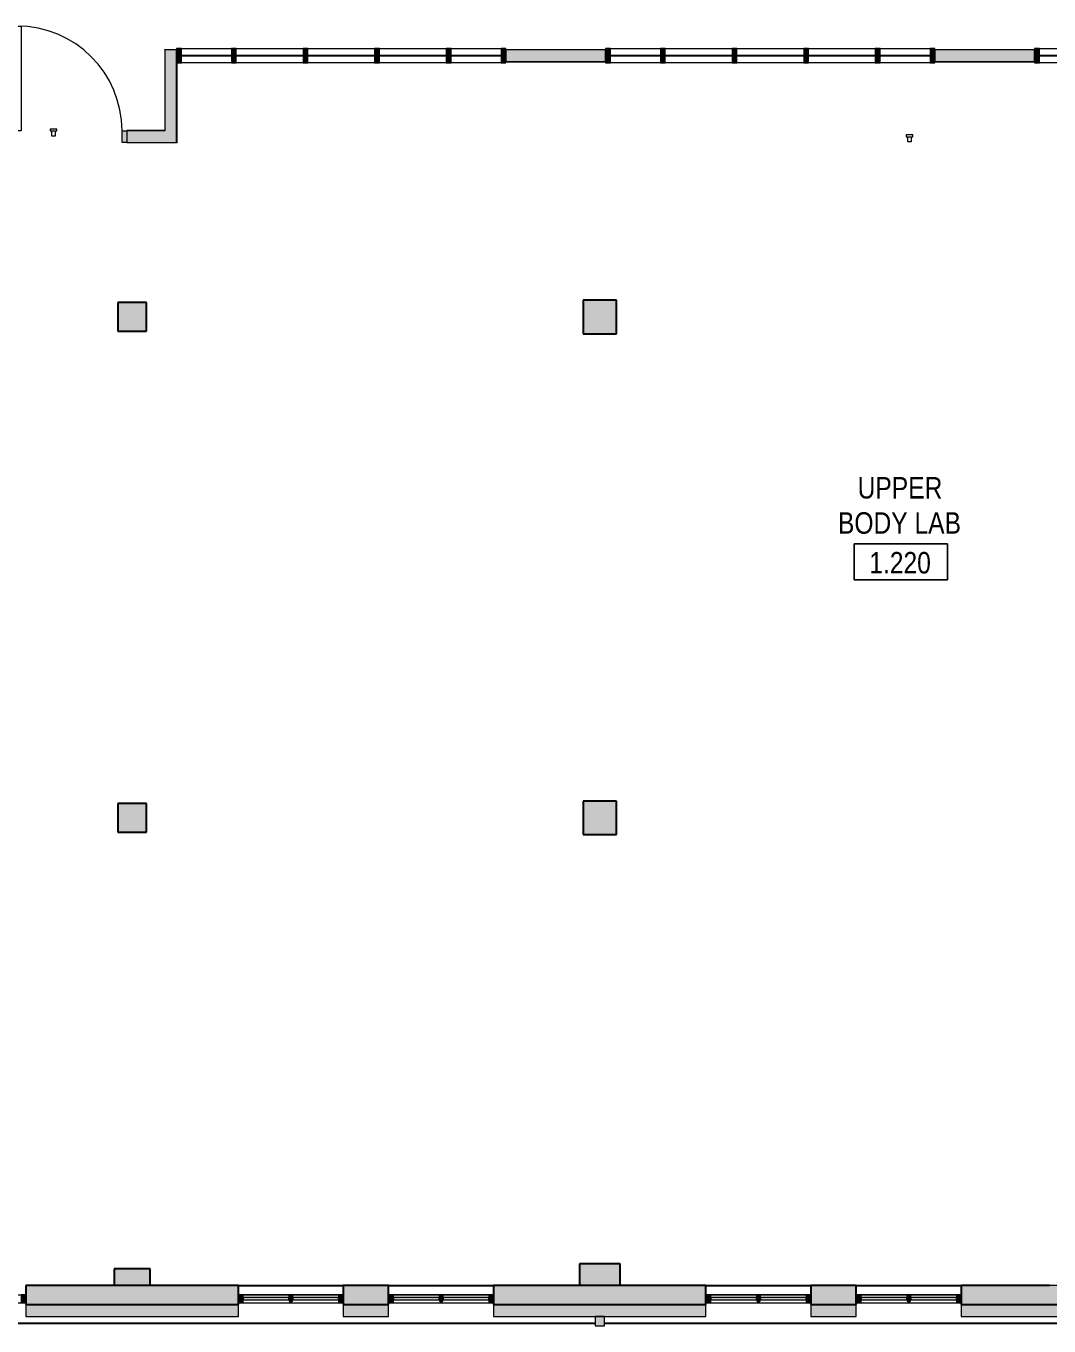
# Model space of a CAD drawing. Header units: inches. Extents: x -3640 to -1418, y -3630 to 137.
# Drawn here: x -2853 to -2424, y -3454 to -2909 of the extents above; entities that cross this region are included whole.
import ezdxf

# ---------------------------------------------------------------- set-up
doc = ezdxf.new("R2010")
doc.units = ezdxf.units.IN
doc.header["$MEASUREMENT"] = 0
for name, color, linetype, lineweight in [('A-AREA-IDEN', 2, 'Continuous', 9), ('A-DOOR', 31, 'Continuous', 13), ('A-DOOR-FRAM', 31, 'Continuous', 13), ('A-GENM', 13, 'Continuous', 9), ('A-GLAZ-CURT', 52, 'Continuous', 13), ('A-GLAZ-CWMG', 51, 'Continuous', 13), ('A-WALL', 113, 'Continuous', 13), ('A-WALL-PATT', 111, 'Continuous', 13), ('E-SERT', 181, 'Continuous', 13), ('I-WALL', 2, 'Continuous', 13), ('L-SITE-WALL', 31, 'Continuous', 13), ('Q-CASE', 31, 'Continuous', 13), ('S-COLS', 52, 'Continuous', 13)]:
    doc.layers.add(name, color=color, linetype=linetype, lineweight=lineweight)
doc.styles.add('Arial Narrow', font='ARIALN.TTF', dxfattribs={"height": 9})

# ---------------------------------------------------------------- blocks, each defined once
blk = doc.blocks.new('15830016-STRUCT_MARTINEZ-MOORE_CENTRAL_v2018_rvt-1-DIMENSION PLAN - LEVEL 1 _567_ - 2__ - CAD')
at = {"layer": 'A-WALL-PATT', "lineweight": 20}
h = blk.add_hatch(color=10, dxfattribs=at)
h.paths.add_polyline_path([(-3471.4, -3444.64), (-3351.9, -3444.64), (-3351.9, -3436.64), (-3471.4, -3436.64)], flags=0)
h.paths.add_polyline_path([(-3515.4, -3444.64), (-3515.4, -3436.64), (-3585.4, -3436.64), (-3585.4, -3444.64)], flags=0)
h.paths.add_polyline_path([(-3244.9, -3444.64), (-3155.9, -3444.64), (-3155.9, -3436.64), (-3244.9, -3436.64)], flags=0)
h.paths.add_polyline_path([(-3048.9, -3444.64), (-2959.9, -3444.64), (-2959.9, -3436.64), (-3048.9, -3436.64)], flags=0)
h.paths.add_polyline_path([(-2223.68, -3444.64), (-2175.9, -3444.64), (-2175.9, -3436.64), (-2264.9, -3436.64), (-2264.9, -3444.64)], flags=0)
h.paths.add_polyline_path([(-2852.9, -3444.64), (-2763.9, -3444.64), (-2763.9, -3436.64), (-2852.9, -3436.64)], flags=0)
h.paths.add_polyline_path([(-2308.9, -3444.64), (-2308.9, -3436.64), (-2327.9, -3436.64), (-2327.9, -3444.64)], flags=0)
h.paths.add_polyline_path([(-2896.9, -3444.64), (-2896.9, -3436.64), (-2915.9, -3436.64), (-2915.9, -3444.64)], flags=0)
h.paths.add_polyline_path([(-2371.9, -3444.64), (-2371.9, -3436.64), (-2460.9, -3436.64), (-2460.9, -3444.64), (-2376.44, -3444.64)], flags=0)
h.paths.add_polyline_path([(-2504.9, -3444.64), (-2504.9, -3436.64), (-2523.9, -3436.64), (-2523.9, -3444.64)], flags=0)
h.paths.add_polyline_path([(-2719.9, -3444.64), (-2700.9, -3444.64), (-2700.9, -3436.64), (-2719.9, -3436.64)], flags=0)
h.paths.add_polyline_path([(-2567.9, -3444.64), (-2567.9, -3436.64), (-2656.9, -3436.64), (-2656.9, -3444.64)], flags=0)
h.paths.add_polyline_path([(-2068.9, -3444.64), (-2024.09, -3444.64), (-2024.09, -3436.64), (-2068.9, -3436.64)], flags=0)
h.paths.add_polyline_path([(-2131.9, -3444.64), (-2112.9, -3444.64), (-2112.9, -3436.64), (-2131.9, -3436.64)], flags=0)
at = {"layer": 'S-COLS', "lineweight": 5}
for points in [[(-2802.4, -3036.58), (-2802.4, -3024.58), (-2814.4, -3024.58), (-2814.4, -3036.58)], [(-2605.4, -3037.58), (-2605.4, -3023.58), (-2619.4, -3023.58), (-2619.4, -3037.58)], [(-2802.4, -3246.58), (-2802.4, -3234.58), (-2814.4, -3234.58), (-2814.4, -3246.58)], [(-2619.4, -3247.58), (-2605.4, -3247.58), (-2605.4, -3233.58), (-2619.4, -3233.58)], [(-2603.9, -3436.64), (-2603.9, -3427.64), (-2620.9, -3427.64), (-2620.9, -3436.64)], [(-2800.9, -3436.64), (-2800.9, -3429.64), (-2815.9, -3429.64), (-2815.9, -3436.64)]]:
    blk.add_hatch(color=50, dxfattribs=at).paths.add_polyline_path(points, flags=0)
at = {"layer": 'A-WALL', "color": 254, "lineweight": 25}
for p, q in [((-2763.9, -3436.64), (-2719.9, -3436.64)), ((-2700.9, -3436.64), (-2656.9, -3436.64)), ((-2567.9, -3436.64), (-2523.9, -3436.64)), ((-2504.9, -3436.64), (-2460.9, -3436.64))]:
    blk.add_line(p, q, dxfattribs=at)
at = {"layer": 'A-WALL', "color": 253, "lineweight": 25}
for p, q in [((-2614.4, -3452.64), (-3048.9, -3452.64)), ((-2026.4, -3452.64), (-2610.4, -3452.64))]:
    blk.add_line(p, q, dxfattribs=at)
at = {"layer": 'L-SITE-WALL', "color": 253, "lineweight": 25}
for p, q in [((-2815.9, -3436.64), (-2852.9, -3436.64)), ((-2852.9, -3436.64), (-2852.9, -3444.64)), ((-2800.9, -3436.64), (-2815.9, -3436.64)), ((-2763.9, -3436.64), (-2800.9, -3436.64)), ((-2763.9, -3444.64), (-2763.9, -3436.64)), ((-2700.9, -3436.64), (-2719.9, -3436.64)), ((-2719.9, -3436.64), (-2719.9, -3444.64)), ((-2700.9, -3444.64), (-2700.9, -3436.64)), ((-2620.9, -3436.64), (-2656.9, -3436.64)), ((-2656.9, -3436.64), (-2656.9, -3444.64)), ((-2603.9, -3436.64), (-2620.9, -3436.64)), ((-2567.9, -3436.64), (-2603.9, -3436.64)), ((-2567.9, -3444.64), (-2567.9, -3436.64)), ((-2504.9, -3436.64), (-2523.9, -3436.64)), ((-2523.9, -3436.64), (-2523.9, -3444.64)), ((-2504.9, -3444.64), (-2504.9, -3436.64)), ((-2423.9, -3436.64), (-2460.9, -3436.64)), ((-2460.9, -3436.64), (-2460.9, -3444.64)), ((-2852.9, -3444.64), (-2763.9, -3444.64)), ((-2719.9, -3444.64), (-2700.9, -3444.64)), ((-2656.9, -3444.64), (-2567.9, -3444.64)), ((-2523.9, -3444.64), (-2504.9, -3444.64)), ((-2460.9, -3444.64), (-2371.9, -3444.64))]:
    blk.add_line(p, q, dxfattribs=at)
at = {"layer": 'S-COLS', "color": 253, "lineweight": 25}
for p, q in [((-2802.4, -3024.58), (-2814.4, -3024.58)), ((-2814.4, -3024.58), (-2814.4, -3036.58)), ((-2802.4, -3036.58), (-2802.4, -3024.58)), ((-2605.4, -3023.58), (-2619.4, -3023.58)), ((-2619.4, -3023.58), (-2619.4, -3037.58)), ((-2605.4, -3037.58), (-2605.4, -3023.58)), ((-2814.4, -3036.58), (-2802.4, -3036.58)), ((-2619.4, -3037.58), (-2605.4, -3037.58)), ((-2802.4, -3234.58), (-2814.4, -3234.58)), ((-2814.4, -3234.58), (-2814.4, -3246.58)), ((-2802.4, -3246.58), (-2802.4, -3234.58)), ((-2605.4, -3233.58), (-2619.4, -3233.58)), ((-2619.4, -3233.58), (-2619.4, -3247.58)), ((-2605.4, -3247.58), (-2605.4, -3233.58)), ((-2814.4, -3246.58), (-2802.4, -3246.58)), ((-2619.4, -3247.58), (-2605.4, -3247.58)), ((-2620.9, -3427.64), (-2620.9, -3436.64)), ((-2603.9, -3427.64), (-2620.9, -3427.64)), ((-2603.9, -3436.64), (-2603.9, -3427.64)), ((-2800.9, -3429.64), (-2815.9, -3429.64)), ((-2815.9, -3429.64), (-2815.9, -3436.64)), ((-2800.9, -3436.64), (-2800.9, -3429.64))]:
    blk.add_line(p, q, dxfattribs=at)
at = {"layer": 'S-COLS', "color": 9}
for p, q in [((-2815.9, -3436.64), (-2800.9, -3436.64)), ((-2620.9, -3436.64), (-2603.9, -3436.64))]:
    blk.add_line(p, q, dxfattribs=at)
blk = doc.blocks.new('SD_Card_Reader-BSALS - Card Reader-2172332-DIMENSION PLAN - LEVEL 1 _567_ - 2__ - CAD')
at = {"layer": 'E-SERT', "color": 53, "lineweight": 9}
for p, q in [((-2840.01, -2951.83), (-2842.76, -2951.83)), ((-2842.76, -2951.83), (-2842.76, -2952.58)), ((-2842.76, -2952.58), (-2840.01, -2952.58)), ((-2842.14, -2954.71), (-2842.14, -2952.58)), ((-2840.64, -2952.58), (-2840.64, -2954.71)), ((-2840.01, -2952.58), (-2840.01, -2951.83)), ((-2840.64, -2954.71), (-2842.14, -2954.71))]:
    blk.add_line(p, q, dxfattribs=at)
blk = doc.blocks.new('15830016-ELEC_BSALS_CENTRAL_v2018_rvt-1-DIMENSION PLAN - LEVEL 1 _567_ - 2__ - CAD')
at = {"color": 250, "lineweight": 9}
for p in [(0, 0), (358.78, -2.44)]:
    blk.add_blockref('SD_Card_Reader-BSALS - Card Reader-2172332-DIMENSION PLAN - LEVEL 1 _567_ - 2__ - CAD', p, dxfattribs=at)
blk = doc.blocks.new('System Panel - Winco Glass-1898336-DIMENSION PLAN - LEVEL 1 _567_ - 2__ - CAD')
at = {"layer": 'A-GLAZ-CURT', "lineweight": 9}
blk.add_hatch(color=90, dxfattribs=at).paths.add_polyline_path([(-9.546875, 0), (-9.546875, -1), (9.546875, -1), (9.546875, 0)], flags=0)
at = {"layer": 'A-GLAZ-CURT', "lineweight": 20}
for p, q in [((9.546875, 0), (-9.546875, 0)), ((-9.546875, 0), (-9.546875, -1)), ((9.546875, -1), (9.546875, 0)), ((-9.546875, -1), (9.546875, -1))]:
    blk.add_line(p, q, dxfattribs=at)
blk = doc.blocks.new('Rectangular Mullion - Winco Accent Full_Right-384064-DIMENSION PLAN - LEVEL 1 _567_ - 2__ - CAD')
at = {"layer": 'A-GLAZ-CWMG', "lineweight": 9}
for p, q in [((-2286.9, -3440.64), (-2286.05, -3440.64)), ((-2286.63, -3443.89), (-2266.96, -3443.89)), ((-2286.05, -3440.64), (-2266.96, -3440.64)), ((-2266.96, -3440.64), (-2264.9, -3440.64)), ((-2265.48, -3443.89), (-2264.9, -3443.89))]:
    blk.add_line(p, q, dxfattribs=at)
blk = doc.blocks.new('Rectangular Mullion - Winco Accent Full_Right-384066-DIMENSION PLAN - LEVEL 1 _567_ - 2__ - CAD')
at = {"layer": 'A-GLAZ-CWMG', "lineweight": 9}
for p, q in [((-2308.9, -3440.64), (-2306.83, -3440.64)), ((-2308.9, -3443.89), (-2308.31, -3443.89)), ((-2306.83, -3440.64), (-2287.74, -3440.64)), ((-2306.83, -3443.89), (-2287.16, -3443.89)), ((-2287.74, -3440.64), (-2286.9, -3440.64))]:
    blk.add_line(p, q, dxfattribs=at)
blk = doc.blocks.new('Rectangular Mullion - Winco Accent Full-384067-DIMENSION PLAN - LEVEL 1 _567_ - 2__ - CAD')
at = {"layer": 'A-GLAZ-CWMG', "lineweight": 9}
blk.add_hatch(color=90, dxfattribs=at).paths.add_polyline_path([(-0.26, -1.25), (-0.84, 0), (-0.84, 2), (0.84, 2), (0.84, 0), (0.26, -1.25)], flags=0)
at = {"layer": 'A-GLAZ-CWMG', "lineweight": 20}
for p, q in [((-0.84, 2), (0.84, 2)), ((-0.84, 0), (-0.84, 2)), ((-0.26, -1.25), (-0.84, 0)), ((0.84, 0), (0.26, -1.25)), ((0.84, 2), (0.84, 0)), ((0.26, -1.25), (-0.26, -1.25))]:
    blk.add_line(p, q, dxfattribs=at)
blk = doc.blocks.new('Rectangular Mullion - Winco Accent Full_Right-V10-DIMENSION PLAN - LEVEL 1 _567_ - 2__ - CAD')
at = {"layer": 'A-GLAZ-CWMG', "lineweight": 9}
for p, q in [((-2567.9, -3440.64), (-2565.83, -3440.64)), ((-2567.9, -3443.89), (-2567.31, -3443.89)), ((-2565.83, -3440.64), (-2546.74, -3440.64)), ((-2565.83, -3443.89), (-2546.16, -3443.89)), ((-2546.74, -3440.64), (-2545.9, -3440.64))]:
    blk.add_line(p, q, dxfattribs=at)
blk = doc.blocks.new('Casework 79 - Casework 20-552340-DIMENSION PLAN - LEVEL 1 _567_ - 2__ - CAD')
at = {"layer": 'Q-CASE', "lineweight": 20}
for p, q in [((-2719.9, -3436.64), (-2763.9, -3436.64)), ((-2763.9, -3436.64), (-2719.9, -3436.64)), ((-2761.83, -3440.64), (-2763.9, -3440.64)), ((-2761.83, -3440.64), (-2742.74, -3440.64)), ((-2742.74, -3440.64), (-2761.83, -3440.64)), ((-2741.05, -3440.64), (-2742.74, -3440.64)), ((-2741.05, -3440.64), (-2721.96, -3440.64)), ((-2721.96, -3440.64), (-2741.05, -3440.64)), ((-2719.9, -3440.64), (-2721.96, -3440.64))]:
    blk.add_line(p, q, dxfattribs=at)
blk = doc.blocks.new('Casework 80 - Casework 20-552352-DIMENSION PLAN - LEVEL 1 _567_ - 2__ - CAD')
at = {"layer": 'Q-CASE', "lineweight": 20}
for p, q in [((-2719.9, -3436.64), (-2763.9, -3436.64)), ((-2763.9, -3436.64), (-2719.9, -3436.64)), ((-2761.83, -3440.64), (-2763.9, -3440.64)), ((-2761.83, -3440.64), (-2742.74, -3440.64)), ((-2742.74, -3440.64), (-2761.83, -3440.64)), ((-2741.05, -3440.64), (-2742.74, -3440.64)), ((-2741.05, -3440.64), (-2721.96, -3440.64)), ((-2721.96, -3440.64), (-2741.05, -3440.64)), ((-2719.9, -3440.64), (-2721.96, -3440.64))]:
    blk.add_line(p, q, dxfattribs=at)
blk = doc.blocks.new('Casework 81 - Casework 20-552364-DIMENSION PLAN - LEVEL 1 _567_ - 2__ - CAD')
at = {"layer": 'Q-CASE', "lineweight": 20}
for p, q in [((-2719.9, -3436.64), (-2763.9, -3436.64)), ((-2763.9, -3436.64), (-2719.9, -3436.64)), ((-2761.83, -3440.64), (-2763.9, -3440.64)), ((-2761.83, -3440.64), (-2742.74, -3440.64)), ((-2742.74, -3440.64), (-2761.83, -3440.64)), ((-2741.05, -3440.64), (-2742.74, -3440.64)), ((-2741.05, -3440.64), (-2721.96, -3440.64)), ((-2721.96, -3440.64), (-2741.05, -3440.64)), ((-2719.9, -3440.64), (-2721.96, -3440.64))]:
    blk.add_line(p, q, dxfattribs=at)
blk = doc.blocks.new('Casework 82 - Casework 20-552376-DIMENSION PLAN - LEVEL 1 _567_ - 2__ - CAD')
at = {"layer": 'Q-CASE', "lineweight": 20}
for p, q in [((-2719.9, -3436.64), (-2763.9, -3436.64)), ((-2763.9, -3436.64), (-2719.9, -3436.64)), ((-2761.83, -3440.64), (-2763.9, -3440.64)), ((-2761.83, -3440.64), (-2742.74, -3440.64)), ((-2742.74, -3440.64), (-2761.83, -3440.64)), ((-2741.05, -3440.64), (-2742.74, -3440.64)), ((-2741.05, -3440.64), (-2721.96, -3440.64)), ((-2721.96, -3440.64), (-2741.05, -3440.64)), ((-2719.9, -3440.64), (-2721.96, -3440.64))]:
    blk.add_line(p, q, dxfattribs=at)
blk = doc.blocks.new('System Panel - interior glazed panels-383783-DIMENSION PLAN - LEVEL 1 _567_ - 2__ - CAD')
at = {"layer": 'A-GLAZ-CURT', "lineweight": 9}
blk.add_hatch(color=90, dxfattribs=at).paths.add_polyline_path([(-10.5, 0.125), (-10.5, -0.125), (10.5, -0.125), (10.5, 0.125)], flags=0)
at = {"layer": 'A-GLAZ-CURT', "lineweight": 20}
for p, q in [((10.5, 0.125), (-10.5, 0.125)), ((-10.5, 0.125), (-10.5, -0.125)), ((10.5, -0.125), (10.5, 0.125)), ((-10.5, -0.125), (10.5, -0.125))]:
    blk.add_line(p, q, dxfattribs=at)
blk = doc.blocks.new('Rectangular Mullion - 6 x 6 interior mullion-1860149-DIMENSION PLAN - LEVEL 1 _567_ - 2__ - CAD')
at = {"layer": 'A-GLAZ-CWMG', "lineweight": 9}
for p, q in [((-2428.15, -2918.08), (-2407.15, -2918.08)), ((-2407.15, -2923.96), (-2428.15, -2923.96))]:
    blk.add_line(p, q, dxfattribs=at)
blk = doc.blocks.new('Rectangular Mullion - 2 x 6 interior mullion-383796-DIMENSION PLAN - LEVEL 1 _567_ - 2__ - CAD')
at = {"layer": 'A-GLAZ-CWMG', "lineweight": 9}
blk.add_hatch(color=90, dxfattribs=at).paths.add_polyline_path([(-2, -2.9375), (-2, 2.9375), (0, 2.9375), (0, -2.9375)], flags=0)
at = {"layer": 'A-GLAZ-CWMG', "lineweight": 20}
for p, q in [((-2, 2.9375), (0, 2.9375)), ((-2, -2.9375), (-2, 2.9375)), ((0, 2.9375), (0, -2.9375)), ((0, -2.9375), (-2, -2.9375))]:
    blk.add_line(p, q, dxfattribs=at)
blk = doc.blocks.new('Basic Wall _ B3-4 7_8_-BSALS - ___-3567903-DIMENSION PLAN - LEVEL 1 _567_ - 2__ - CAD')
at = {"layer": 'I-WALL', "lineweight": 20}
for p, q in [((-2794.65, -2918.58), (-2794.77, -2918.46)), ((-2794.77, -2918.46), (-2789.77, -2918.46)), ((-2651.77, -2918.46), (-2609.96, -2918.46)), ((-2471.96, -2918.46), (-2430.15, -2918.46))]:
    blk.add_line(p, q, dxfattribs=at)
blk = doc.blocks.new('Basic Wall _ B3-4 7_8_-BSALS - ___-3567902-DIMENSION PLAN - LEVEL 1 _567_ - 2__ - CAD')
at = {"layer": 'I-WALL', "lineweight": 20}
for p, q in [((-2651.77, -2923.58), (-2609.96, -2923.58)), ((-2471.96, -2923.58), (-2430.15, -2923.58))]:
    blk.add_line(p, q, dxfattribs=at)
blk = doc.blocks.new('Basic Wall _ B3-4 7_8_-BSALS - ___-3567913-DIMENSION PLAN - LEVEL 1 _567_ - 2__ - CAD')
at = {"layer": 'I-WALL', "lineweight": 20}
for p, q in [((-2858.65, -2952.46), (-2862.52, -2952.46)), ((-2858.65, -2952.46), (-2858.65, -2952.58)), ((-2810.65, -2952.58), (-2810.65, -2952.46)), ((-2794.77, -2952.46), (-2810.65, -2952.46)), ((-2794.77, -2952.46), (-2794.65, -2952.58))]:
    blk.add_line(p, q, dxfattribs=at)
blk = doc.blocks.new('Basic Wall _ B3-4 7_8_-BSALS - ___-3567912-DIMENSION PLAN - LEVEL 1 _567_ - 2__ - CAD')
at = {"layer": 'I-WALL', "lineweight": 20}
for p, q in [((-2858.65, -2957.58), (-2862.52, -2957.58)), ((-2858.65, -2957.46), (-2858.65, -2957.58)), ((-2810.65, -2957.58), (-2810.65, -2957.46)), ((-2789.65, -2957.58), (-2810.65, -2957.58)), ((-2789.77, -2957.46), (-2789.65, -2957.58))]:
    blk.add_line(p, q, dxfattribs=at)
blk = doc.blocks.new('Basic Wall _ B3-4 7_8_-BSALS - ___-3567915-DIMENSION PLAN - LEVEL 1 _567_ - 2__ - CAD')
at = {"layer": 'I-WALL', "lineweight": 20}
for p, q in [((-2794.77, -2918.46), (-2794.65, -2918.58)), ((-2794.77, -2918.46), (-2794.77, -2952.46)), ((-2794.65, -2952.58), (-2794.77, -2952.46))]:
    blk.add_line(p, q, dxfattribs=at)
blk = doc.blocks.new('Basic Wall _ B3-4 7_8_-BSALS - ___-3567914-DIMENSION PLAN - LEVEL 1 _567_ - 2__ - CAD')
at = {"layer": 'I-WALL', "lineweight": 20}
for p, q in [((-2789.65, -2923.96), (-2789.65, -2957.58)), ((-2789.65, -2957.58), (-2789.77, -2957.46))]:
    blk.add_line(p, q, dxfattribs=at)
blk = doc.blocks.new('Door-A1_4-BSALS - A1_4-44x84-BSALS-3442771-DIMENSION PLAN - LEVEL 1 _567_ - 2__ - CAD')
at = {"layer": 'A-DOOR-FRAM', "lineweight": 20}
h = blk.add_hatch(color=10, dxfattribs=at)
h.paths.add_polyline_path([(22, -2.4375), (24, -2.4375), (24, 2.4375), (22, 2.4375)], flags=0)
h.paths.add_polyline_path([(-24, -2.4375), (-22, -2.4375), (-22, 2.4375), (-24, 2.4375)], flags=0)
at = {"layer": 'A-DOOR', "lineweight": 20}
for p, q in [((20.25, -2.4375), (22, -2.4375)), ((20.25, -46.4375), (20.25, -2.4375)), ((22, -2.4375), (22, -46.4375)), ((22, -46.4375), (20.25, -46.4375))]:
    blk.add_line(p, q, dxfattribs=at)
at = {"layer": 'A-DOOR', "lineweight": 9}
blk.add_arc((22, -2.4375), 44, 180, 270, dxfattribs=at)
at = {"layer": 'A-DOOR-FRAM', "lineweight": 20}
for p, q in [((-24, -2.4375), (-24, 2.4375)), ((-24, 2.4375), (-22, 2.4375)), ((-22, 2.4375), (-22, -2.4375)), ((22, -2.4375), (22, 2.4375)), ((22, 2.4375), (24, 2.4375)), ((24, 2.4375), (24, -2.4375)), ((-22, -2.4375), (-24, -2.4375)), ((24, -2.4375), (22, -2.4375))]:
    blk.add_line(p, q, dxfattribs=at)
blk = doc.blocks.new('System Panel - interior glazed panels-383784-DIMENSION PLAN - LEVEL 1 _567_ - 2__ - CAD')
at = {"layer": 'A-GLAZ-CURT', "lineweight": 9}
blk.add_hatch(color=90, dxfattribs=at).paths.add_polyline_path([(-14, 0.125), (-14, -0.125), (14, -0.125), (14, 0.125)], flags=0)
at = {"layer": 'A-GLAZ-CURT', "lineweight": 20}
for p, q in [((14, 0.125), (-14, 0.125)), ((-14, 0.125), (-14, -0.125)), ((14, -0.125), (14, 0.125)), ((-14, -0.125), (14, -0.125))]:
    blk.add_line(p, q, dxfattribs=at)
blk = doc.blocks.new('Rectangular Mullion - 6 x 6 interior mullion-1860150-DIMENSION PLAN - LEVEL 1 _567_ - 2__ - CAD')
at = {"layer": 'A-GLAZ-CWMG', "lineweight": 9}
for p, q in [((-2345.15, -2918.08), (-2317.15, -2918.08)), ((-2317.15, -2923.96), (-2345.15, -2923.96))]:
    blk.add_line(p, q, dxfattribs=at)
blk = doc.blocks.new('Rectangular Mullion - 2 x 6 interior mullion-383792-DIMENSION PLAN - LEVEL 1 _567_ - 2__ - CAD')
at = {"layer": 'A-GLAZ-CWMG', "lineweight": 9}
blk.add_hatch(color=90, dxfattribs=at).paths.add_polyline_path([(-1, -2.9375), (-1, 2.9375), (1, 2.9375), (1, -2.9375)], flags=0)
at = {"layer": 'A-GLAZ-CWMG', "lineweight": 20}
for p, q in [((-1, 2.9375), (1, 2.9375)), ((-1, -2.9375), (-1, 2.9375)), ((1, 2.9375), (1, -2.9375)), ((1, -2.9375), (-1, -2.9375))]:
    blk.add_line(p, q, dxfattribs=at)
blk = doc.blocks.new('Rectangular Mullion - 2 x 6 interior mullion-383801-DIMENSION PLAN - LEVEL 1 _567_ - 2__ - CAD')
at = {"layer": 'A-GLAZ-CWMG', "lineweight": 9}
blk.add_hatch(color=90, dxfattribs=at).paths.add_polyline_path([(0, -2.94), (0, 2.94), (-2, 2.94), (-2, -2.94)], flags=0)
at = {"layer": 'A-GLAZ-CWMG', "lineweight": 20}
for p, q in [((0, 2.94), (-2, 2.94)), ((-2, 2.94), (-2, -2.94)), ((0, -2.94), (0, 2.94)), ((-2, -2.94), (0, -2.94))]:
    blk.add_line(p, q, dxfattribs=at)
blk = doc.blocks.new('Rectangular Mullion - 6 x 6 interior mullion-1860156-DIMENSION PLAN - LEVEL 1 _567_ - 2__ - CAD')
at = {"layer": 'A-GLAZ-CWMG', "lineweight": 9}
for p, q in [((-2405.15, -2918.08), (-2377.15, -2918.08)), ((-2377.15, -2923.96), (-2405.15, -2923.96))]:
    blk.add_line(p, q, dxfattribs=at)
blk = doc.blocks.new('Rectangular Mullion - 2 x 6 interior mullion-383809-DIMENSION PLAN - LEVEL 1 _567_ - 2__ - CAD')
at = {"layer": 'A-GLAZ-CWMG', "lineweight": 9}
blk.add_hatch(color=90, dxfattribs=at).paths.add_polyline_path([(-1, -2.94), (-1, 2.94), (1, 2.94), (1, -2.94)], flags=0)
at = {"layer": 'A-GLAZ-CWMG', "lineweight": 20}
for p, q in [((-1, 2.94), (1, 2.94)), ((-1, -2.94), (-1, 2.94)), ((1, 2.94), (1, -2.94)), ((1, -2.94), (-1, -2.94))]:
    blk.add_line(p, q, dxfattribs=at)
blk = doc.blocks.new('Rectangular Mullion - Winco Accent Full_Left-Large-1898347-DIMENSION PLAN - LEVEL 1 _567_ - 2__ - CAD')
at = {"layer": 'A-GLAZ-CWMG', "lineweight": 9}
blk.add_hatch(color=90, dxfattribs=at).paths.add_polyline_path([(-0.58, -1.25), (0, 0), (0, 2), (-2.06, 2), (-2.06, -1.25)], flags=0)
at = {"layer": 'A-GLAZ-CWMG', "lineweight": 20}
for p, q in [((0, 2), (-2.06, 2)), ((-2.06, 2), (-2.06, -1.25)), ((-0.58, -1.25), (0, 0)), ((0, 0), (0, 2)), ((-2.06, -1.25), (-0.58, -1.25))]:
    blk.add_line(p, q, dxfattribs=at)
blk = doc.blocks.new('Rectangular Mullion - Winco Accent Full_Right-Large-1898345-DIMENSION PLAN - LEVEL 1 _567_ - 2__ - CAD')
at = {"layer": 'A-GLAZ-CWMG', "lineweight": 9}
blk.add_hatch(color=90, dxfattribs=at).paths.add_polyline_path([(-2.06, -1.25), (-2.06, 2), (0, 2), (0, 0), (-0.58, -1.25)], flags=0)
at = {"layer": 'A-GLAZ-CWMG', "lineweight": 20}
for p, q in [((-2.06, -1.25), (-2.06, 2)), ((-2.06, 2), (0, 2)), ((0, 0), (-0.58, -1.25)), ((0, 2), (0, 0)), ((-0.58, -1.25), (-2.06, -1.25))]:
    blk.add_line(p, q, dxfattribs=at)
blk = doc.blocks.new('Down Spouts3 - Down Spouts-4005655-DIMENSION PLAN - LEVEL 1 _567_ - 2__ - CAD')
at = {"layer": 'A-GENM'}
h = blk.add_hatch(color=90, dxfattribs=at)
h.paths.add_polyline_path([(-2022.4, -3453.64), (-2022.4, -3449.64), (-2026.4, -3449.64), (-2026.4, -3453.64)], flags=0)
h.paths.add_polyline_path([(-2614.4, -3453.64), (-2610.4, -3453.64), (-2610.4, -3449.64), (-2614.4, -3449.64)], flags=0)
h.paths.add_polyline_path([(-3198.4, -3453.64), (-3198.4, -3449.64), (-3202.4, -3449.64), (-3202.4, -3453.64)], flags=0)
for p, q in [((-2610.4, -3449.64), (-2614.4, -3449.64)), ((-2614.4, -3449.64), (-2614.4, -3453.64)), ((-2610.4, -3453.64), (-2610.4, -3449.64)), ((-2614.4, -3453.64), (-2610.4, -3453.64))]:
    blk.add_line(p, q, dxfattribs=at)
blk = doc.blocks.new('Room Tag- BSALS - Room Tag-28050-DIMENSION PLAN - LEVEL 1 _567_ - 2__ - CAD')
at = {"layer": 'A-AREA-IDEN'}
for p, q in [((-0.203125, -0.171875), (-0.203125, -0.015625)), ((-0.203125, -0.015625), (0.203125, -0.015625)), ((0.203125, -0.015625), (-0.203125, -0.015625)), ((-0.203125, -0.015625), (-0.203125, -0.171875)), ((0.203125, -0.015625), (0.203125, -0.171875)), ((0.203125, -0.171875), (0.203125, -0.015625)), ((0.203125, -0.171875), (-0.203125, -0.171875)), ((-0.203125, -0.171875), (0.203125, -0.171875))]:
    blk.add_line(p, q, dxfattribs=at)

msp = doc.modelspace()

# ---------------------------------------------------------------- block references
at = {"lineweight": 5}
msp.add_blockref('15830016-STRUCT_MARTINEZ-MOORE_CENTRAL_v2018_rvt-1-DIMENSION PLAN - LEVEL 1 _567_ - 2__ - CAD', (0, 0), dxfattribs=at)

# ---------------------------------------------------------------- next in the draw order: hatches: boundary and pattern name
at = {"layer": 'A-WALL-PATT', "lineweight": 5}
h = msp.add_hatch(color=50, dxfattribs=at)
h.paths.add_polyline_path([(-2430.15, -2923.46), (-2430.15, -2918.58), (-2471.96, -2918.58), (-2471.96, -2923.46)], flags=0)
h.paths.add_polyline_path([(-2609.96, -2923.46), (-2609.96, -2918.58), (-2651.77, -2918.58), (-2651.77, -2923.46)], flags=0)
h.paths.add_polyline_path([(-2794.65, -2923.46), (-2789.77, -2923.46), (-2789.77, -2918.58), (-2794.65, -2918.58)], flags=0)
msp.add_hatch(color=50, dxfattribs=at).paths.add_polyline_path([(-2789.77, -2952.58), (-2789.77, -2923.46), (-2794.65, -2923.46), (-2794.65, -2952.58)], flags=0)
h = msp.add_hatch(color=50, dxfattribs=at)
h.paths.add_polyline_path([(-2858.65, -2957.46), (-2858.65, -2952.58), (-2862.65, -2952.58), (-2862.65, -2957.46)], flags=0)
h.paths.add_polyline_path([(-2810.65, -2957.46), (-2789.77, -2957.46), (-2789.77, -2952.58), (-2810.65, -2952.58)], flags=0)
at = {"layer": 'A-WALL-PATT', "lineweight": 20}
h = msp.add_hatch(color=10, dxfattribs=at)
h.paths.add_polyline_path([(-3471.4, -3449.64), (-3351.9, -3449.64), (-3351.9, -3436.64), (-3471.4, -3436.64)], flags=0)
h.paths.add_polyline_path([(-2253.4, -3449.64), (-2253.4, -3436.64), (-2264.9, -3436.64), (-2264.9, -3449.64)], flags=0)
h.paths.add_polyline_path([(-3515.4, -3449.64), (-3515.4, -3436.64), (-3577.4, -3436.64), (-3577.4, -3449.64)], flags=0)
h.paths.add_polyline_path([(-2327.9, -3449.64), (-2308.9, -3449.64), (-2308.9, -3436.64), (-2327.9, -3436.64)], flags=0)
h.paths.add_polyline_path([(-2376.44, -3449.64), (-2371.9, -3449.64), (-2371.9, -3436.64), (-2460.9, -3436.64), (-2460.9, -3449.64)], flags=0)
h.paths.add_polyline_path([(-3244.9, -3449.64), (-3155.9, -3449.64), (-3155.9, -3436.64), (-3244.9, -3436.64)], flags=0)
h.paths.add_polyline_path([(-2523.9, -3449.64), (-2504.9, -3449.64), (-2504.9, -3436.64), (-2523.9, -3436.64)], flags=0)
h.paths.add_polyline_path([(-2656.9, -3449.64), (-2567.9, -3449.64), (-2567.9, -3436.64), (-2656.9, -3436.64)], flags=0)
h.paths.add_polyline_path([(-3048.9, -3449.64), (-2959.9, -3449.64), (-2959.9, -3436.64), (-3048.9, -3436.64)], flags=0)
h.paths.add_polyline_path([(-2852.9, -3449.64), (-2763.9, -3449.64), (-2763.9, -3436.64), (-2852.9, -3436.64)], flags=0)
h.paths.add_polyline_path([(-2719.9, -3449.64), (-2700.9, -3449.64), (-2700.9, -3436.64), (-2719.9, -3436.64)], flags=0)
h.paths.add_polyline_path([(-2896.9, -3449.64), (-2896.9, -3436.64), (-2915.9, -3436.64), (-2915.9, -3449.64)], flags=0)

# ---------------------------------------------------------------- next in the draw order: linework, layer by layer
at = {"layer": 'A-WALL', "lineweight": 20}
for p, q in [((-2763.9, -3436.64), (-2852.9, -3436.64)), ((-2852.9, -3436.64), (-2852.9, -3449.64)), ((-2763.9, -3449.64), (-2763.9, -3436.64)), ((-2700.9, -3436.64), (-2719.9, -3436.64)), ((-2719.9, -3436.64), (-2719.9, -3449.64)), ((-2700.9, -3449.64), (-2700.9, -3436.64)), ((-2567.9, -3436.64), (-2656.9, -3436.64)), ((-2656.9, -3436.64), (-2656.9, -3449.64)), ((-2567.9, -3449.64), (-2567.9, -3436.64)), ((-2504.9, -3436.64), (-2523.9, -3436.64)), ((-2523.9, -3436.64), (-2523.9, -3449.64)), ((-2504.9, -3449.64), (-2504.9, -3436.64)), ((-2371.9, -3436.64), (-2460.9, -3436.64)), ((-2460.9, -3436.64), (-2460.9, -3449.64)), ((-2852.9, -3449.64), (-2763.9, -3449.64)), ((-2719.9, -3449.64), (-2700.9, -3449.64)), ((-2656.9, -3449.64), (-2567.9, -3449.64)), ((-2523.9, -3449.64), (-2504.9, -3449.64)), ((-2460.9, -3449.64), (-2371.9, -3449.64))]:
    msp.add_line(p, q, dxfattribs=at)
at = {"layer": 'I-WALL', "lineweight": 20}
for p, q in [((-2789.77, -2918.58), (-2794.65, -2918.58)), ((-2794.65, -2918.58), (-2794.65, -2952.58)), ((-2789.77, -2957.46), (-2789.77, -2918.58)), ((-2609.96, -2918.58), (-2651.77, -2918.58)), ((-2651.77, -2918.58), (-2651.77, -2923.46)), ((-2609.96, -2923.46), (-2609.96, -2918.58)), ((-2430.15, -2918.58), (-2471.96, -2918.58)), ((-2471.96, -2918.58), (-2471.96, -2923.46)), ((-2430.15, -2923.46), (-2430.15, -2918.58)), ((-2651.77, -2923.46), (-2609.96, -2923.46)), ((-2471.96, -2923.46), (-2430.15, -2923.46)), ((-2794.65, -2952.58), (-2810.65, -2952.58)), ((-2810.65, -2952.58), (-2810.65, -2957.46)), ((-2810.65, -2957.46), (-2789.77, -2957.46))]:
    msp.add_line(p, q, dxfattribs=at)

# ---------------------------------------------------------------- next in the draw order: block references
at = {"lineweight": 5}
msp.add_blockref('15830016-ELEC_BSALS_CENTRAL_v2018_rvt-1-DIMENSION PLAN - LEVEL 1 _567_ - 2__ - CAD', (0, 0), dxfattribs=at)
at = {"layer": 'A-AREA-IDEN', "xscale": 95.99999999999994, "yscale": 95.99999999999994, "zscale": 95.99999999999994}
msp.add_blockref('Room Tag- BSALS - Room Tag-28050-DIMENSION PLAN - LEVEL 1 _567_ - 2__ - CAD', (-2486.23, -3124.25), dxfattribs=at)
at = {"layer": 'A-DOOR', "lineweight": 20, "rotation": 180}
msp.add_blockref('Door-A1_4-BSALS - A1_4-44x84-BSALS-3442771-DIMENSION PLAN - LEVEL 1 _567_ - 2__ - CAD', (-2834.65, -2955.02), dxfattribs=at)
at = {"layer": 'A-GENM'}
msp.add_blockref('Down Spouts3 - Down Spouts-4005655-DIMENSION PLAN - LEVEL 1 _567_ - 2__ - CAD', (0, 0), dxfattribs=at)
at = {"layer": 'A-GLAZ-CURT', "lineweight": 9, "rotation": 180}
for name, p in [('System Panel - interior glazed panels-383783-DIMENSION PLAN - LEVEL 1 _567_ - 2__ - CAD', (-2777.27, -2921.02)), ('System Panel - interior glazed panels-383784-DIMENSION PLAN - LEVEL 1 _567_ - 2__ - CAD', (-2750.77, -2921.02)), ('System Panel - interior glazed panels-383784-DIMENSION PLAN - LEVEL 1 _567_ - 2__ - CAD', (-2720.77, -2921.02)), ('System Panel - interior glazed panels-383784-DIMENSION PLAN - LEVEL 1 _567_ - 2__ - CAD', (-2690.77, -2921.02)), ('System Panel - interior glazed panels-383783-DIMENSION PLAN - LEVEL 1 _567_ - 2__ - CAD', (-2664.27, -2921.02)), ('System Panel - interior glazed panels-383783-DIMENSION PLAN - LEVEL 1 _567_ - 2__ - CAD', (-2597.46, -2921.02)), ('System Panel - interior glazed panels-383784-DIMENSION PLAN - LEVEL 1 _567_ - 2__ - CAD', (-2570.96, -2921.02)), ('System Panel - interior glazed panels-383784-DIMENSION PLAN - LEVEL 1 _567_ - 2__ - CAD', (-2540.96, -2921.02)), ('System Panel - interior glazed panels-383784-DIMENSION PLAN - LEVEL 1 _567_ - 2__ - CAD', (-2510.96, -2921.02)), ('System Panel - interior glazed panels-383783-DIMENSION PLAN - LEVEL 1 _567_ - 2__ - CAD', (-2484.46, -2921.02)), ('System Panel - interior glazed panels-383783-DIMENSION PLAN - LEVEL 1 _567_ - 2__ - CAD', (-2417.65, -2921.02)), ('System Panel - Winco Glass-1898336-DIMENSION PLAN - LEVEL 1 _567_ - 2__ - CAD', (-2752.29, -3442.64)), ('System Panel - Winco Glass-1898336-DIMENSION PLAN - LEVEL 1 _567_ - 2__ - CAD', (-2731.5, -3442.64)), ('System Panel - Winco Glass-1898336-DIMENSION PLAN - LEVEL 1 _567_ - 2__ - CAD', (-2689.29, -3442.64)), ('System Panel - Winco Glass-1898336-DIMENSION PLAN - LEVEL 1 _567_ - 2__ - CAD', (-2668.5, -3442.64)), ('System Panel - Winco Glass-1898336-DIMENSION PLAN - LEVEL 1 _567_ - 2__ - CAD', (-2556.29, -3442.64)), ('System Panel - Winco Glass-1898336-DIMENSION PLAN - LEVEL 1 _567_ - 2__ - CAD', (-2535.5, -3442.64)), ('System Panel - Winco Glass-1898336-DIMENSION PLAN - LEVEL 1 _567_ - 2__ - CAD', (-2493.29, -3442.64)), ('System Panel - Winco Glass-1898336-DIMENSION PLAN - LEVEL 1 _567_ - 2__ - CAD', (-2472.5, -3442.64))]:
    msp.add_blockref(name, p, dxfattribs=at)
at = {"layer": 'A-GLAZ-CWMG', "lineweight": 9, "extrusion": (0, 0, -1)}
for name, p in [('Rectangular Mullion - 2 x 6 interior mullion-383796-DIMENSION PLAN - LEVEL 1 _567_ - 2__ - CAD', (2789.77, -2921.02)), ('Rectangular Mullion - 2 x 6 interior mullion-383792-DIMENSION PLAN - LEVEL 1 _567_ - 2__ - CAD', (2765.77, -2921.02)), ('Rectangular Mullion - 2 x 6 interior mullion-383809-DIMENSION PLAN - LEVEL 1 _567_ - 2__ - CAD', (2735.77, -2921.02)), ('Rectangular Mullion - 2 x 6 interior mullion-383792-DIMENSION PLAN - LEVEL 1 _567_ - 2__ - CAD', (2705.77, -2921.02)), ('Rectangular Mullion - 2 x 6 interior mullion-383792-DIMENSION PLAN - LEVEL 1 _567_ - 2__ - CAD', (2675.77, -2921.02)), ('Rectangular Mullion - 2 x 6 interior mullion-383796-DIMENSION PLAN - LEVEL 1 _567_ - 2__ - CAD', (2609.96, -2921.02)), ('Rectangular Mullion - 2 x 6 interior mullion-383792-DIMENSION PLAN - LEVEL 1 _567_ - 2__ - CAD', (2585.96, -2921.02)), ('Rectangular Mullion - 2 x 6 interior mullion-383809-DIMENSION PLAN - LEVEL 1 _567_ - 2__ - CAD', (2555.96, -2921.02)), ('Rectangular Mullion - 2 x 6 interior mullion-383792-DIMENSION PLAN - LEVEL 1 _567_ - 2__ - CAD', (2525.96, -2921.02)), ('Rectangular Mullion - 2 x 6 interior mullion-383792-DIMENSION PLAN - LEVEL 1 _567_ - 2__ - CAD', (2495.96, -2921.02)), ('Rectangular Mullion - 2 x 6 interior mullion-383796-DIMENSION PLAN - LEVEL 1 _567_ - 2__ - CAD', (2430.15, -2921.02)), ('Rectangular Mullion - Winco Accent Full_Right-Large-1898345-DIMENSION PLAN - LEVEL 1 _567_ - 2__ - CAD', (2763.9, -3442.64)), ('Rectangular Mullion - Winco Accent Full-384067-DIMENSION PLAN - LEVEL 1 _567_ - 2__ - CAD', (2741.9, -3442.64)), ('Rectangular Mullion - Winco Accent Full_Right-Large-1898345-DIMENSION PLAN - LEVEL 1 _567_ - 2__ - CAD', (2700.9, -3442.64)), ('Rectangular Mullion - Winco Accent Full-384067-DIMENSION PLAN - LEVEL 1 _567_ - 2__ - CAD', (2678.9, -3442.64)), ('Rectangular Mullion - Winco Accent Full_Right-Large-1898345-DIMENSION PLAN - LEVEL 1 _567_ - 2__ - CAD', (2567.9, -3442.64)), ('Rectangular Mullion - Winco Accent Full-384067-DIMENSION PLAN - LEVEL 1 _567_ - 2__ - CAD', (2545.9, -3442.64)), ('Rectangular Mullion - Winco Accent Full_Right-Large-1898345-DIMENSION PLAN - LEVEL 1 _567_ - 2__ - CAD', (2504.9, -3442.64)), ('Rectangular Mullion - Winco Accent Full-384067-DIMENSION PLAN - LEVEL 1 _567_ - 2__ - CAD', (2482.9, -3442.64))]:
    msp.add_blockref(name, p, dxfattribs=at)
at = {"layer": 'A-GLAZ-CWMG', "lineweight": 9}
for name, p in [('Rectangular Mullion - 6 x 6 interior mullion-1860149-DIMENSION PLAN - LEVEL 1 _567_ - 2__ - CAD', (-359.62, 0)), ('Rectangular Mullion - 6 x 6 interior mullion-1860156-DIMENSION PLAN - LEVEL 1 _567_ - 2__ - CAD', (-359.62, 0)), ('Rectangular Mullion - 6 x 6 interior mullion-1860150-DIMENSION PLAN - LEVEL 1 _567_ - 2__ - CAD', (-389.62, 0)), ('Rectangular Mullion - 6 x 6 interior mullion-1860150-DIMENSION PLAN - LEVEL 1 _567_ - 2__ - CAD', (-359.62, 0)), ('Rectangular Mullion - 6 x 6 interior mullion-1860149-DIMENSION PLAN - LEVEL 1 _567_ - 2__ - CAD', (-246.62, 0)), ('Rectangular Mullion - 2 x 6 interior mullion-383801-DIMENSION PLAN - LEVEL 1 _567_ - 2__ - CAD', (-2651.77, -2921.02)), ('Rectangular Mullion - 6 x 6 interior mullion-1860149-DIMENSION PLAN - LEVEL 1 _567_ - 2__ - CAD', (-179.81, 0)), ('Rectangular Mullion - 6 x 6 interior mullion-1860156-DIMENSION PLAN - LEVEL 1 _567_ - 2__ - CAD', (-179.81, 0)), ('Rectangular Mullion - 6 x 6 interior mullion-1860150-DIMENSION PLAN - LEVEL 1 _567_ - 2__ - CAD', (-209.81, 0)), ('Rectangular Mullion - 6 x 6 interior mullion-1860150-DIMENSION PLAN - LEVEL 1 _567_ - 2__ - CAD', (-179.81, 0)), ('Rectangular Mullion - 6 x 6 interior mullion-1860149-DIMENSION PLAN - LEVEL 1 _567_ - 2__ - CAD', (-66.81, 0)), ('Rectangular Mullion - 2 x 6 interior mullion-383801-DIMENSION PLAN - LEVEL 1 _567_ - 2__ - CAD', (-2471.96, -2921.02)), ('Rectangular Mullion - 6 x 6 interior mullion-1860149-DIMENSION PLAN - LEVEL 1 _567_ - 2__ - CAD', (0, 0)), ('Rectangular Mullion - Winco Accent Full_Right-384064-DIMENSION PLAN - LEVEL 1 _567_ - 2__ - CAD', (-588, 0)), ('Rectangular Mullion - Winco Accent Full_Left-Large-1898347-DIMENSION PLAN - LEVEL 1 _567_ - 2__ - CAD', (-2852.9, -3442.64)), ('Rectangular Mullion - Winco Accent Full_Right-V10-DIMENSION PLAN - LEVEL 1 _567_ - 2__ - CAD', (-196, 0)), ('Rectangular Mullion - Winco Accent Full_Right-384064-DIMENSION PLAN - LEVEL 1 _567_ - 2__ - CAD', (-455, 0)), ('Rectangular Mullion - Winco Accent Full_Left-Large-1898347-DIMENSION PLAN - LEVEL 1 _567_ - 2__ - CAD', (-2719.9, -3442.64)), ('Rectangular Mullion - Winco Accent Full_Right-V10-DIMENSION PLAN - LEVEL 1 _567_ - 2__ - CAD', (-133, 0)), ('Rectangular Mullion - Winco Accent Full_Right-384064-DIMENSION PLAN - LEVEL 1 _567_ - 2__ - CAD', (-392, 0)), ('Rectangular Mullion - Winco Accent Full_Left-Large-1898347-DIMENSION PLAN - LEVEL 1 _567_ - 2__ - CAD', (-2656.9, -3442.64)), ('Rectangular Mullion - Winco Accent Full_Right-V10-DIMENSION PLAN - LEVEL 1 _567_ - 2__ - CAD', (0, 0)), ('Rectangular Mullion - Winco Accent Full_Right-384064-DIMENSION PLAN - LEVEL 1 _567_ - 2__ - CAD', (-259, 0)), ('Rectangular Mullion - Winco Accent Full_Left-Large-1898347-DIMENSION PLAN - LEVEL 1 _567_ - 2__ - CAD', (-2523.9, -3442.64)), ('Rectangular Mullion - Winco Accent Full_Right-384066-DIMENSION PLAN - LEVEL 1 _567_ - 2__ - CAD', (-196, 0)), ('Rectangular Mullion - Winco Accent Full_Right-384064-DIMENSION PLAN - LEVEL 1 _567_ - 2__ - CAD', (-196, 0)), ('Rectangular Mullion - Winco Accent Full_Left-Large-1898347-DIMENSION PLAN - LEVEL 1 _567_ - 2__ - CAD', (-2460.9, -3442.64))]:
    msp.add_blockref(name, p, dxfattribs=at)
at = {"layer": 'I-WALL', "lineweight": 20}
for name in ['Basic Wall _ B3-4 7_8_-BSALS - ___-3567903-DIMENSION PLAN - LEVEL 1 _567_ - 2__ - CAD', 'Basic Wall _ B3-4 7_8_-BSALS - ___-3567915-DIMENSION PLAN - LEVEL 1 _567_ - 2__ - CAD', 'Basic Wall _ B3-4 7_8_-BSALS - ___-3567914-DIMENSION PLAN - LEVEL 1 _567_ - 2__ - CAD', 'Basic Wall _ B3-4 7_8_-BSALS - ___-3567902-DIMENSION PLAN - LEVEL 1 _567_ - 2__ - CAD', 'Basic Wall _ B3-4 7_8_-BSALS - ___-3567913-DIMENSION PLAN - LEVEL 1 _567_ - 2__ - CAD', 'Basic Wall _ B3-4 7_8_-BSALS - ___-3567912-DIMENSION PLAN - LEVEL 1 _567_ - 2__ - CAD']:
    msp.add_blockref(name, (0, 0), dxfattribs=at)
at = {"layer": 'Q-CASE', "lineweight": 20}
for name, p in [('Casework 82 - Casework 20-552376-DIMENSION PLAN - LEVEL 1 _567_ - 2__ - CAD', (0, 0)), ('Casework 81 - Casework 20-552364-DIMENSION PLAN - LEVEL 1 _567_ - 2__ - CAD', (63, 0)), ('Casework 80 - Casework 20-552352-DIMENSION PLAN - LEVEL 1 _567_ - 2__ - CAD', (196, 0)), ('Casework 79 - Casework 20-552340-DIMENSION PLAN - LEVEL 1 _567_ - 2__ - CAD', (259, 0))]:
    msp.add_blockref(name, p, dxfattribs=at)

# ---------------------------------------------------------------- next in the draw order: texts
at = {"layer": 'A-AREA-IDEN', "char_height": 9, "attachment_point": 1, "style": 'Arial Narrow'}
for s, insert, width in [('UPPER', (-2504.35, -3097.7), 43.632), ('BODY LAB', (-2512.6, -3112.45), 63.63), ('1.220', (-2499.46, -3129.12), 31.512)]:
    msp.add_mtext(s, dxfattribs=dict(at, insert=insert, width=width))

doc.saveas('drawing.dxf')
